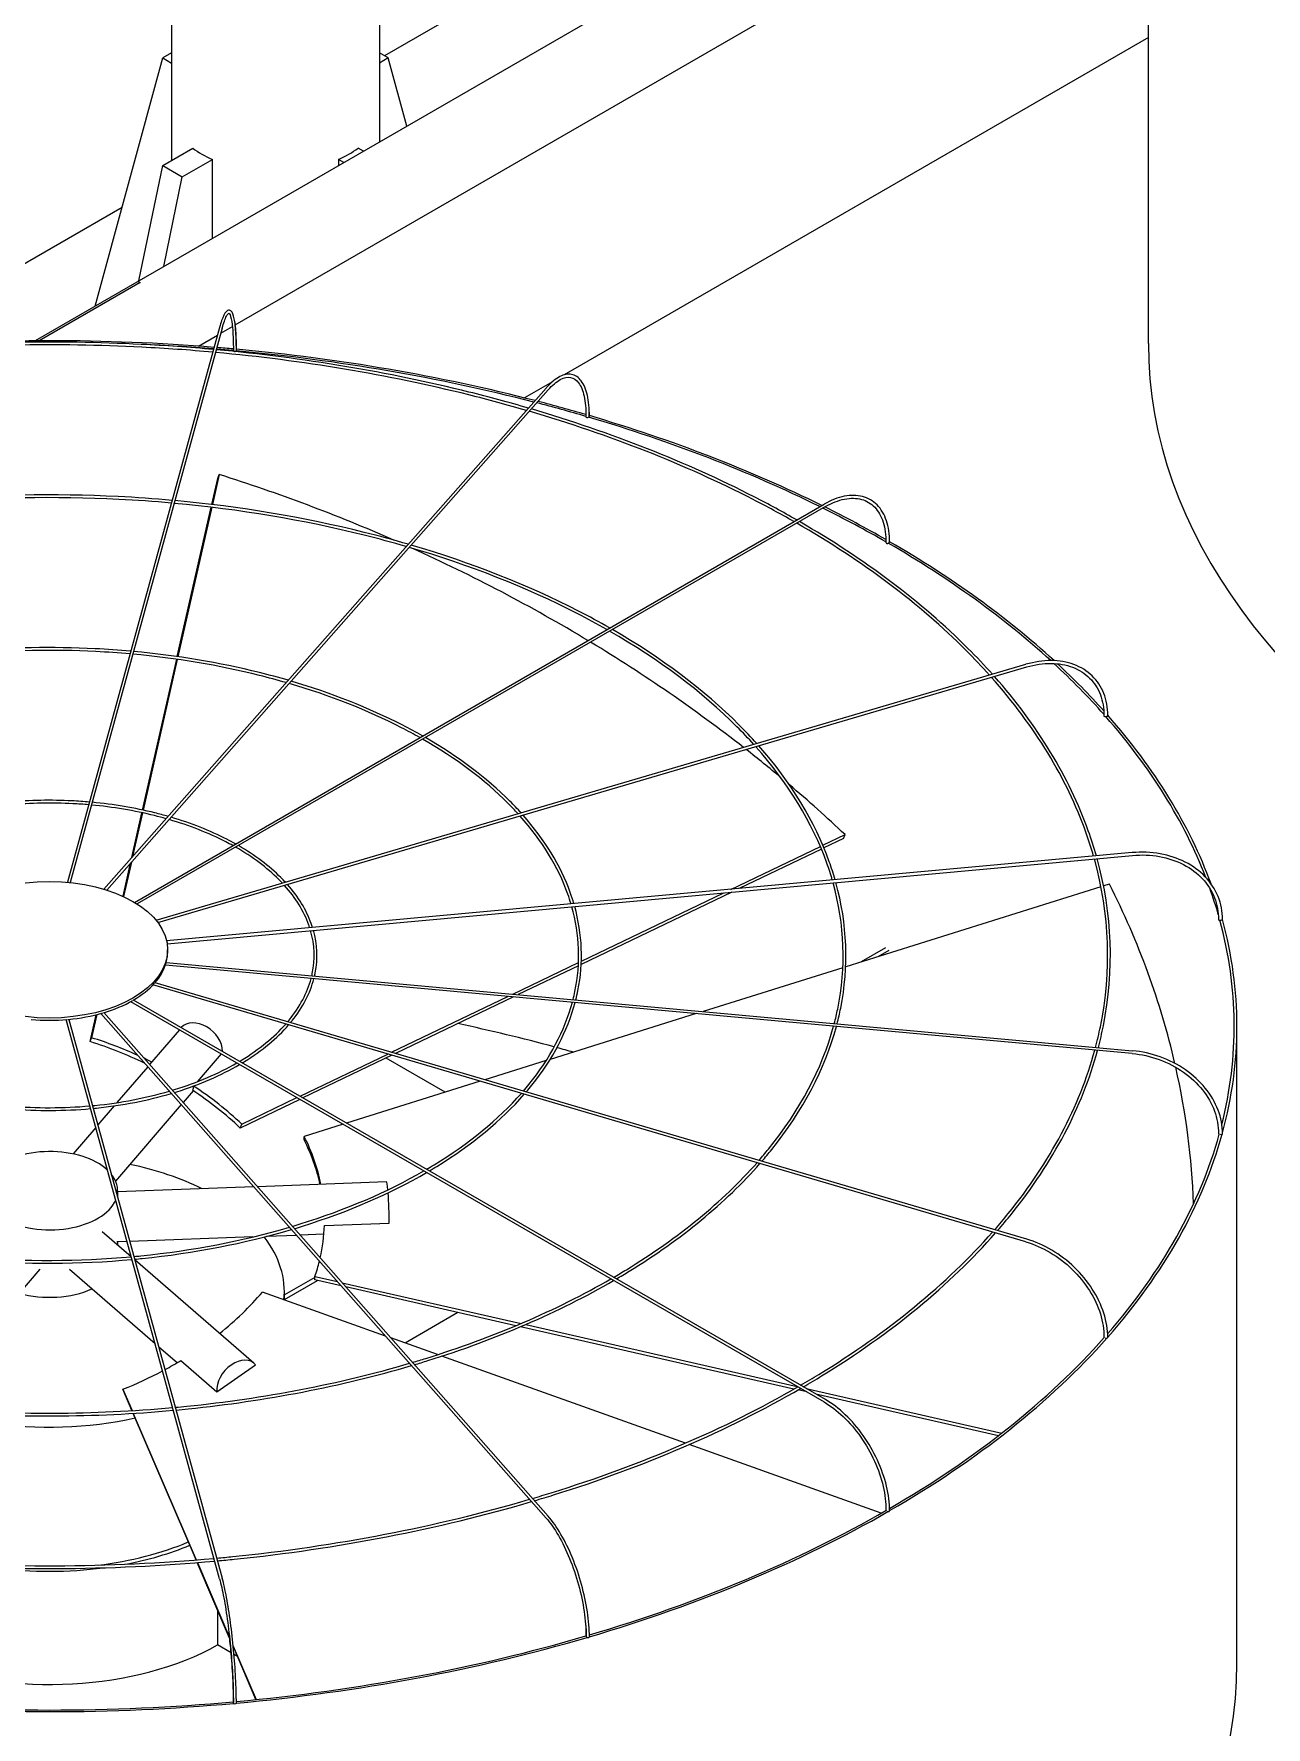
# Model space of a CAD drawing. Header units: millimetres. Extents: x -312439 to 477422, y -331570 to 212570.
# Drawn here: x 354665 to 355754, y 101242 to 102738 of the extents above; entities that cross this region are included whole.
import ezdxf

# ---------------------------------------------------------------- set-up
doc = ezdxf.new("R2010")
doc.units = ezdxf.units.MM

msp = doc.modelspace()

# ---------------------------------------------------------------- linework, layer by layer
at = {"color": 7, "linetype": 'Continuous', "lineweight": 0, "extrusion": (-1.11022e-16, 0.816497, 0.57735)}
for p, q in [((354786.541, 103657.725), (354786.541, 102626.388)), ((354970.253, 103552.168), (354970.253, 102642.606)), ((354786.541, 102721.388), (354778.804, 102716.921)), ((354977.99, 102716.921), (354970.253, 102721.388)), ((354719.166, 102497.641), (354778.804, 102716.921)), ((354778.804, 102716.921), (354786.541, 102712.454)), ((354977.99, 102716.921), (354970.253, 102712.454)), ((354994.409, 102656.553), (354977.99, 102716.921)), ((354778.804, 102621.921), (354805.365, 102637.255)), ((354956.207, 102634.497), (354951.429, 102637.255)), ((354757.684, 102519.88), (354778.804, 102621.921)), ((354778.804, 102621.921), (354796.125, 102611.921)), ((354796.125, 102611.921), (354822.685, 102627.255)), ((354822.685, 102557.408), (354822.685, 102627.255)), ((354938.887, 102624.497), (354934.109, 102627.255)), ((354934.109, 102627.255), (354934.109, 102621.738)), ((354779.706, 102532.594), (354796.125, 102611.921))]:
    msp.add_line(p, q, dxfattribs=at)
at = {"color": 3, "linetype": 'Continuous', "lineweight": 0, "extrusion": (-1.11022e-16, 0.816497, 0.57735)}
for p, q in [((355649.774, 103034.928), (354666.157, 102467.037)), ((355649.693, 102464.548), (355649.693, 103027.437)), ((354842.877, 102481.066), (355649.693, 102946.881)), ((355141.544, 102815.024), (354974.807, 102718.758)), ((355649.693, 102734.881), (355133.652, 102436.945)), ((354742.887, 102584.859), (354532.578, 102463.437)), ((354758.824, 102518.538), (354669.659, 102467.058)), ((354757.092, 102519.538), (354758.824, 102518.538)), ((354829.065, 102478.906), (354694.597, 101988.738)), ((354830.187, 102473.739), (354840.394, 102479.632)), ((354831.427, 102478.258), (354697.072, 101988.5)), ((354810.41, 102462.321), (354827.169, 102471.997)), ((355117.586, 102425.318), (354726.908, 101982.636)), ((354729.472, 101981.84), (355119.422, 102423.697)), ((355123.221, 102430.922), (355098.401, 102416.593)), ((354822.181, 102322.408), (354827.409, 102345.492)), ((354828.74, 102348.924), (354822.719, 102322.344)), ((354827.409, 102345.492), (354828.74, 102348.924)), ((354753.907, 101970.994), (355363.098, 102322.711)), ((355364.323, 102320.59), (354756.272, 101969.531)), ((354791.751, 102188.063), (354821.637, 102320.007)), ((354822.175, 102319.942), (354792.287, 102187.986)), ((354761.058, 102052.557), (354791.208, 102185.667)), ((354791.744, 102185.59), (354761.585, 102052.443)), ((354772.949, 101955.161), (355541.518, 102181.255)), ((354774.584, 101953.089), (355542.21, 102178.905)), ((354751.543, 102010.55), (354760.517, 102050.167)), ((354761.044, 102050.054), (354752.287, 102011.393)), ((355362.041, 102021.412), (355381.648, 102030.821)), ((355380.317, 102027.39), (355381.648, 102030.821)), ((355280.867, 101982.453), (355359.831, 102020.351)), ((355360.807, 102018.026), (355288.058, 101983.111)), ((355380.317, 102027.39), (355363.018, 102019.087)), ((354743.787, 101976.307), (354750.415, 102005.57)), ((354751.159, 102006.413), (354744.288, 101976.076)), ((355635.413, 102014.874), (354782.325, 101936.865)), ((354782.782, 101934.447), (355635.636, 102012.435)), ((355615.197, 101987.033), (355610.105, 101985.438)), ((355281.726, 101980.072), (355148.568, 101916.164)), ((355148.686, 101919.014), (355274.536, 101979.414)), ((355607.754, 101984.702), (355382.226, 101914.05)), ((354783.192, 101927.112), (354783.192, 101929.112)), ((355417.258, 101930.665), (355395.899, 101918.334)), ((355411.046, 101923.079), (355420.722, 101928.665)), ((355635.413, 101837.444), (354781.255, 101915.551)), ((354781.979, 101917.945), (355635.636, 101839.883)), ((355088.126, 101889.95), (355146.191, 101917.817)), ((355146.048, 101914.955), (355093.015, 101889.503)), ((355379.74, 101913.271), (355256.226, 101874.578)), ((355541.518, 101671.063), (354770.191, 101897.968)), ((355542.21, 101673.413), (354772.029, 101899.981)), ((354750.509, 101883.286), (355363.098, 101529.607)), ((355364.323, 101531.728), (354752.985, 101884.684)), ((354980.963, 101838.518), (355083.822, 101887.884)), ((355088.71, 101887.436), (354984.571, 101837.456)), ((354829.065, 101373.412), (354693.55, 101867.395)), ((354696.029, 101867.618), (354831.427, 101374.06)), ((354714.714, 101847.951), (354720.097, 101871.719)), ((354720.684, 101871.867), (354716.044, 101851.383)), ((354724.163, 101872.793), (355117.586, 101427)), ((355119.422, 101428.621), (354726.766, 101873.545)), ((355250.148, 101872.674), (355121.166, 101832.268)), ((354714.714, 101847.951), (354716.044, 101851.383)), ((354793.605, 101858.404), (354767.258, 101827.663)), ((355727.901, 101298.688), (355727.901, 101861.576)), ((354830.398, 101837.162), (354809.273, 101812.513)), ((354900.137, 101799.726), (354977.664, 101836.935)), ((354981.273, 101835.873), (354902.779, 101798.201)), ((354765.649, 101825.785), (354738.445, 101794.043)), ((355028.401, 101803.207), (354976.112, 101833.396)), ((355117.561, 101831.139), (355063.557, 101814.22)), ((355059.353, 101812.904), (354941.345, 101775.935)), ((354736.013, 101791.205), (354721.604, 101774.393)), ((354795.191, 101792.31), (354737.224, 101724.673)), ((354805.739, 101804.616), (354796.801, 101794.188)), ((354900.104, 101796.917), (354847.391, 101771.618)), ((354848.722, 101775.05), (354897.462, 101798.442)), ((354719.68, 101772.147), (354699.623, 101748.745)), ((354847.391, 101771.618), (354848.722, 101775.05)), ((354903.731, 101761.225), (354903.826, 101764.181)), ((354938.169, 101774.94), (354903.826, 101764.181)), ((354859.302, 101719.665), (354739.028, 101715.207)), ((354739.028, 101716.251), (354739.028, 101710.877)), ((354976.667, 101724.015), (354862.465, 101719.782)), ((354921.669, 101685.588), (354978.897, 101687.709)), ((354750.931, 101657.899), (354725.388, 101680.034)), ((354747.353, 101671.27), (354738.347, 101670.937)), ((354739.028, 101670.962), (354739.028, 101668.214)), ((354858.482, 101675.389), (354749.868, 101671.364)), ((354897.113, 101676.821), (354870.386, 101675.83)), ((354921.192, 101677.713), (354900.276, 101676.938)), ((354605.846, 101571.382), (354670.688, 101647.039)), ((354772.105, 101581.043), (354696.432, 101646.62)), ((354859.375, 101563.924), (354754.382, 101654.909)), ((354975.62, 101587.863), (354866.914, 101626.69)), ((354913.285, 101639.696), (354886.306, 101624.12)), ((354886.306, 101620.12), (354915.511, 101636.981)), ((354886.306, 101619.764), (354886.306, 101627.014)), ((354913.214, 101637.505), (354913.309, 101640.462)), ((354936.494, 101632.198), (354913.214, 101637.505)), ((354913.309, 101640.462), (354933.203, 101635.927)), ((354937.293, 101634.994), (355095.461, 101598.939)), ((355090.883, 101597.004), (354940.583, 101631.266)), ((355039.687, 101608.675), (354992.931, 101581.68)), ((355336.542, 101541.006), (355094.976, 101596.071)), ((355099.52, 101598.014), (355339.276, 101543.361)), ((355021.642, 101571.425), (354980.391, 101586.159)), ((354791.493, 101564.242), (354775.437, 101578.155)), ((354794.768, 101566.197), (354826.564, 101538.644)), ((355240.652, 101493.201), (355025.417, 101570.077)), ((354826.564, 101538.644), (354860.759, 101562.464)), ((354743.72, 101540.873), (354751.841, 101521.958)), ((354744.956, 101537.536), (354743.72, 101540.873)), ((354751.649, 101521.946), (354744.956, 101537.536)), ((355347.8, 101538.439), (355340.067, 101540.202)), ((355347.371, 101541.515), (355520.089, 101502.144)), ((355517.122, 101499.842), (355355.896, 101536.594)), ((354808.254, 101390.09), (354752.675, 101519.555)), ((354752.867, 101519.566), (354808.444, 101390.106)), ((355413.709, 101431.39), (355244.023, 101491.997)), ((354837.949, 101320.918), (354809.273, 101387.716)), ((354809.464, 101387.731), (354837.882, 101321.533)), ((354827.348, 101345.612), (354827.348, 101314.936)), ((354839.204, 101308.091), (354827.348, 101314.936)), ((354841.199, 101313.806), (354861.413, 101266.722)), ((354861.224, 101266.702), (354841.257, 101313.212)), ((354844.857, 101304.827), (354841.865, 101306.554))]:
    msp.add_line(p, q, dxfattribs=at)
at = {"color": 7, "linetype": 'Continuous', "lineweight": 0}
for major_axis, start_param, end_param in [((91.856, 0), 3.79325923, 4.06072241), ((-91.856, 0), 2.2224629, 2.48992608)]:
    msp.add_ellipse((354878.397, 102669.421), major_axis=major_axis, ratio=0.57735027, start_param=start_param, end_param=end_param, dxfattribs=at)
at = {"color": 3, "linetype": 'Continuous', "lineweight": 0}
for centre, major_axis, ratio, start_param, end_param in [((354679.133, 101861.576), (-1048.768, 0), 0.57735027, 4.57359934, 4.85199434), ((354679.133, 101861.576), (-1046.319, 0), 0.57735027, 4.57364216, 4.63432464), ((356698.462, 102464.548), (-1048.768, 0), 0.57735027, 0, 3.14159265), ((354679.133, 101861.576), (-1046.319, 0), 0.57735027, 4.55682048, 4.57124415), ((354679.133, 101861.576), (-1048.768, 0), 0.57735027, 4.55718579, 4.57120693), ((354842.476, 102458.331), (1.225, -0.004), 0.56474576, 3.14159265, 4.55699194), ((354842.476, 102458.331), (1.225, -0.004), 0.56474576, 4.55699194, 6.12778827), ((354679.133, 101861.576), (-1046.319, 0), 0.57735027, 4.2914666, 4.55448885), ((354842.667, 102459.029), (1.225, 0), 0.57735027, 5.71748689, 6.28318531), ((354679.133, 101861.576), (-1048.768, 0), 0.57735027, 4.29134899, 4.55463788), ((354679.133, 101861.576), (-1046.319, 0), 0.57735027, 4.24262693, 4.28868124), ((354679.133, 101861.576), (-1048.768, 0), 0.57735027, 4.24381435, 4.28857014), ((355153.996, 102399.892), (1.225, -0.01), 0.56597275, 3.14159265, 4.24604342), ((355153.996, 102399.892), (1.225, -0.01), 0.56597275, 4.24604342, 5.81683974), ((354679.133, 101861.576), (-1046.319, 0), 0.57735027, 4.00461262, 4.24016109), ((355154.552, 102400.522), (1.225, 0), 0.57735027, 5.29033196, 6.28318531), ((354679.133, 101861.576), (-1048.768, 0), 0.57735027, 4.00443097, 4.24060103), ((354680.463, 101694.297), (-942.562, 365.4), 0.65992862, 4.64663537, 4.80984928), ((354679.133, 101861.576), (-1046.319, 0), 0.57735027, 3.92863661, 4.00129229), ((354679.133, 101861.576), (-1048.768, 0), 0.57735027, 3.93098858, 4.00111844), ((355418.992, 102288.734), (1.225, -0.016), 0.56830663, 3.14159265, 3.93464288), ((355418.992, 102288.734), (1.225, -0.016), 0.56830663, 3.93464288, 5.50543921), ((354679.133, 101861.576), (-1046.319, 0), 0.57735027, 3.70570419, 3.9258203), ((355419.858, 102289.234), (-1.225, 0), 0.57735027, 1.83263032, 3.14159265), ((354679.133, 101861.576), (-1048.768, 0), 0.57735027, 3.70411228, 3.92650775), ((354680.463, 101694.297), (-942.562, 365.4), 0.65992862, 4.45394149, 4.62923067), ((354680.463, 101694.297), (-942.562, 365.4), 0.65992862, 4.28319099, 4.45112181), ((354679.133, 101861.576), (-1046.319, 0), 0.57735027, 3.61515195, 3.70067928), ((354679.133, 101861.576), (-1048.768, 0), 0.57735027, 3.61992048, 3.69877001), ((355611.522, 102135.739), (-1.225, 0.021), 0.57151893, 0, 0.48093441), ((355611.522, 102135.739), (-1.225, 0.021), 0.57151893, 0.48093441, 2.05173073), ((354679.133, 101861.576), (-1046.319, 0), 0.57735027, 3.3609423, 3.61148113), ((355612.613, 102136.06), (-1.225, 0), 0.57735027, 1.51847105, 3.14159265), ((354679.133, 101861.576), (-1048.768, 0), 0.57735027, 3.35086888, 3.61231471), ((354680.463, 101694.297), (-942.562, 365.4), 0.65992862, 4.23904287, 4.2800546), ((354680.463, 101694.297), (-942.562, 365.4), 0.65992862, 4.15803474, 4.22871948), ((354679.228, 101693.821), (1010.388, -32.497), 0.79709982, 0.20844184, 0.41264052), ((354679.133, 101861.576), (-1046.319, 0), 0.57735027, 3.30554955, 3.34466555), ((355712.741, 101955.883), (-1.225, 0.023), 0.57529521, 0, 0.1678974), ((355712.741, 101955.883), (-1.225, 0.023), 0.57529521, 0.1678974, 1.73869372), ((354679.133, 101861.576), (-1046.319, 0), 0.57735027, 2.9973499, 3.29716571), ((355713.951, 101955.993), (-1.225, 0), 0.57735027, 1.20431179, 3.14159265), ((354679.133, 101861.576), (-1048.768, 0), 0.57735027, 2.98561554, 3.29783032), ((354678.7, 101927.112), (-104.492, 0), 0.57735027, 2.98808135, 3.14159265), ((354678.7, 101927.112), (-104.492, 0), 0.57735027, 2.67392209, 2.98094469), ((354678.7, 101927.112), (-104.492, 0), 0.57735027, 2.35976282, 2.66678542), ((354678.7, 101927.112), (-104.492, 0), 0.57735027, 2.04560356, 2.35262616), ((354678.7, 101927.112), (-104.492, 0), 0.57735027, 1.41728503, 1.72430763), ((354678.7, 101927.112), (-104.492, 0), 0.57735027, 1.73144429, 2.03846689), ((354811.722, 101845.571), (-16.786, 14.386), 0.73180825, 3.6699438, 6.25547108), ((354680.463, 101694.297), (226.18, -87.683), 0.65992862, 1.48816133, 1.66825663), ((354679.133, 101296.688), (1046.319, 0), 0.57735027, 1.13086203, 1.21917829), ((354679.133, 101690.865), (-226.18, 87.683), 0.65992862, 4.59602029, 4.80984928), ((354679.133, 101296.688), (1046.319, 0), 0.57735027, 1.11315293, 1.12829513), ((354680.463, 101694.297), (226.18, -87.683), 0.65992862, 1.43137513, 1.46305029), ((354679.228, 101693.821), (1010.388, -32.497), 0.79709982, 0.05380476, 0.20420122), ((354680.463, 101694.297), (226.18, -87.683), 0.65992862, 1.01644208, 1.25303729), ((354679.133, 101690.865), (-226.18, 87.683), 0.65992862, 4.15803474, 4.39268064), ((354679.133, 101690.865), (242.456, -7.798), 0.79709982, 0.20115917, 0.41264052), ((354679.228, 101693.821), (242.456, -7.798), 0.79709982, 0.18583027, 0.41264052), ((354679.133, 101861.576), (-1046.319, 0), 0.57735027, 2.6752935, 2.98289949), ((354679.133, 101861.576), (-1048.768, 0), 0.57735027, 2.67086857, 2.98332964), ((355712.741, 101766.77), (-1.225, 0.023), 0.57926583, 0, 1.42460911), ((355713.951, 101766.66), (-1.225, 0), 0.57735027, 0.89015252, 3.14159265), ((354679.133, 101716.251), (-59.895, 0), 0.57735027, 3.69756416, 5.76575409), ((354679.133, 101627.014), (-207.174, 0), 0.57735027, 4.00561733, 4.36390833), ((354679.133, 101716.251), (-59.895, 0), 0.57735027, 3.02719924, 3.57014533), ((354977.486, 101701.923), (-0.819, 22.092), 0.05230802, 5.46284956, 6.28318531), ((354679.133, 101716.251), (-59.895, 0), 0.57735027, 0.78539816, 2.89978042), ((354977.486, 101701.923), (-0.819, 22.092), 0.05230802, 4.01155215, 5.31083021), ((354679.133, 101627.014), (-207.174, 0), 0.57735027, 3.08204121, 3.55783774), ((354679.228, 101693.821), (242.456, -7.798), 0.79709982, 6.13145768, 6.28093219), ((354679.228, 101693.821), (242.456, -7.798), 0.79709982, 6.04401129, 6.11604234), ((354679.133, 101656.629), (-59.895, 0), 0.57735027, 1.1079301, 2.23846982), ((354677.897, 101694.201), (-227.492, -84.221), 0.6873805, 2.02158825, 2.2576377), ((354679.133, 101861.576), (-1046.319, 0), 0.57735027, 2.35898226, 2.6687056), ((354679.133, 101861.576), (-1048.768, 0), 0.57735027, 2.35667794, 2.66891462), ((355611.522, 101586.914), (-1.225, 0.021), 0.58304212, 0, 1.10944839), ((355612.613, 101586.593), (-1.225, 0), 0.57735027, 0.57599326, 3.14159265), ((354677.897, 101694.201), (-227.492, -84.221), 0.6873805, 1.7758456, 1.84274406), ((354844.896, 101547.217), (14.478, 16.707), 0.67950023, 6.14949631, 8.84418497), ((354677.897, 101694.201), (-227.492, -84.221), 0.6873805, 1.60582316, 1.76537716), ((354679.133, 101627.014), (-207.174, 0), 0.57735027, 1.30817895, 1.9425337), ((354679.133, 101861.576), (-1046.319, 0), 0.57735027, 2.04376734, 2.35460013), ((354679.133, 101861.576), (-1048.768, 0), 0.57735027, 2.04258502, 2.35459852), ((355418.992, 101433.919), (-1.225, 0.017), 0.58625442, 0, 0.79329185), ((355419.858, 101433.419), (-1.225, 0), 0.57735027, 0.26183399, 3.14159265), ((354679.133, 101502.508), (-207.174, 0), 0.57735027, 1.77816663, 2.202298), ((354679.133, 101502.508), (-212.072, 0), 0.57735027, 1.89063678, 2.19285982), ((354679.133, 101502.508), (-212.072, 0), 0.57735027, 1.3476903, 1.79509044), ((354679.133, 101402.508), (-212.072, 0), 0.57735027, 0.98594125, 2.34464399), ((354679.133, 101861.576), (-1046.319, 0), 0.57735027, 1.72891751, 2.04055715), ((354679.133, 101861.576), (-1048.768, 0), 0.57735027, 1.72854634, 2.04038352), ((355153.996, 101322.761), (-1.225, 0.011), 0.58858829, 0, 0.47632773), ((355154.552, 101322.131), (-1.225, 0), 0.57735027, 0, 3.14159265), ((354679.133, 101298.688), (-1048.768, 0), 0.57735027, 0, 3.14159265), ((354679.133, 101861.576), (-1048.768, 0), 0.57735027, 1.41453598, 1.72626058), ((354679.133, 101861.576), (-1046.319, 0), 0.57735027, 1.41438895, 1.72636573), ((354842.476, 101264.322), (-1.225, 0.004), 0.58981528, 0, 0.15883691), ((354842.667, 101263.624), (-1.225, 0), 0.57735027, 0, 3.14159265)]:
    msp.add_ellipse(centre, major_axis=major_axis, ratio=ratio, start_param=start_param, end_param=end_param, dxfattribs=at)
msp.add_ellipse((354678.7, 101929.112), major_axis=(-104.492, 0), ratio=0.57735027, dxfattribs=at)
for points, knots in [([(354843.892, 102459.029), (354843.892, 102465.843), (354843.686, 102471.909), (354842.874, 102481.982), (354842.277, 102485.979), (354840.67, 102491.666), (354839.768, 102493.727), (354836.628, 102494.188), (354835.634, 102493.598), (354833.43, 102491.256), (354832.2, 102488.638), (354830.282, 102483.113), (354829.673, 102481.122), (354829.065, 102478.906)], [4.71238898, 4.71238898, 4.71238898, 4.71238898, 5.02654825, 5.02654825, 5.34070751, 5.34070751, 5.65486678, 5.65486678, 5.82360284, 5.82360284, 6.1377621, 6.1377621, 6.28318531, 6.28318531, 6.28318531, 6.28318531]), ([(354831.427, 102478.258), (354832.7, 102482.899), (354833.977, 102486.464), (354836.201, 102490.787), (354837.198, 102491.386), (354837.304, 102491.386), (354838.123, 102490.791), (354839.532, 102486.133), (354840.11, 102482.734), (354840.952, 102473.76), (354841.2, 102468.041), (354841.252, 102460.489), (354841.254, 102459.421), (354841.251, 102458.334)], [6.28318531, 6.28318531, 6.28318531, 6.28318531, 6.59845219, 6.59845219, 6.89265788, 6.89265788, 7.20992592, 7.20992592, 7.50402257, 7.50402257, 7.81881569, 7.81881569, 7.86952551, 7.86952551, 7.86952551, 7.86952551]), ([(354842.365, 102483.57), (354842.401, 102483.327), (354842.437, 102483.08), (354843.044, 102478.733), (354843.422, 102473.52), (354843.674, 102464.571), (354843.71, 102461.53), (354843.7, 102458.329)], [1.101311746, 1.101311746, 1.101311746, 1.101311746, 1.120767624, 1.120767624, 1.438035664, 1.438035664, 1.586302602, 1.586302602, 1.586302602, 1.586302602]), ([(354823.71, 102459.388), (354802.465, 102461.31), (354781.106, 102462.809), (354684.405, 102467.653), (354608.339, 102466.14), (354533.689, 102459.388)], [3.771589677, 3.771589677, 3.771589677, 3.771589677, 3.840445898, 3.840445898, 4.082391957, 4.082391957, 4.082391957, 4.082391957]), ([(354823.052, 102456.988), (354802.26, 102458.863), (354781.358, 102460.332), (354685.107, 102465.204), (354609.018, 102463.721), (354534.347, 102456.988)], [3.7720633, 3.7720633, 3.7720633, 3.7720633, 3.839550132, 3.839550132, 4.081918334, 4.081918334, 4.081918334, 4.081918334]), ([(355100.134, 102405.543), (355083.406, 102410.417), (355066.424, 102415.001), (354977.749, 102437.085), (354902.41, 102449.708), (354825.53, 102456.762)], [3.459637643, 3.459637643, 3.459637643, 3.459637643, 3.519736913, 3.519736913, 3.769381517, 3.769381517, 3.769381517, 3.769381517]), ([(355101.925, 102407.573), (355084.663, 102412.618), (355067.13, 102417.356), (354978.033, 102439.514), (354902.875, 102452.104), (354826.188, 102459.162)], [3.458315721, 3.458315721, 3.458315721, 3.458315721, 3.520259366, 3.520259366, 3.768912043, 3.768912043, 3.768912043, 3.768912043]), ([(355155.777, 102400.522), (355155.777, 102407.382), (355155.175, 102413.577), (355152.789, 102424.079), (355151.011, 102428.391), (355146.289, 102434.729), (355143.293, 102436.753), (355136.733, 102437.891), (355133.295, 102437.198), (355126.043, 102433.517), (355122.186, 102430.374), (355118.089, 102425.883), (355117.837, 102425.603), (355117.586, 102425.318)], [4.71238898, 4.71238898, 4.71238898, 4.71238898, 5.02654825, 5.02654825, 5.34070751, 5.34070751, 5.65486678, 5.65486678, 5.94845155, 5.94845155, 6.26261081, 6.26261081, 6.28318531, 6.28318531, 6.28318531, 6.28318531]), ([(355119.422, 102423.697), (355123.078, 102427.84), (355126.71, 102430.902), (355133.441, 102434.59), (355136.504, 102435.215), (355141.869, 102434.275), (355144.257, 102432.699), (355148.365, 102427.106), (355150.031, 102423.087), (355152.239, 102413.075), (355152.799, 102407.113), (355152.774, 102400.287), (355152.773, 102400.095), (355152.772, 102399.902)], [6.28318531, 6.28318531, 6.28318531, 6.28318531, 6.59783007, 6.59783007, 6.91209691, 6.91209691, 7.22936495, 7.22936495, 7.54663299, 7.54663299, 7.86046851, 7.86046851, 7.86952551, 7.86952551, 7.86952551, 7.86952551]), ([(355336.506, 102307.358), (355324.768, 102314.062), (355312.722, 102320.588), (355240.64, 102357.609), (355174.03, 102383.85), (355102.731, 102404.784)], [3.146975566, 3.146975566, 3.146975566, 3.146975566, 3.199958928, 3.199958928, 3.456525414, 3.456525414, 3.456525414, 3.456525414]), ([(355338.961, 102308.775), (355326.782, 102315.758), (355314.271, 102322.547), (355241.872, 102359.725), (355175.518, 102385.897), (355104.52, 102406.811)], [3.145113132, 3.145113132, 3.145113132, 3.145113132, 3.200037836, 3.200037836, 3.455209352, 3.455209352, 3.455209352, 3.455209352]), ([(355155.184, 102403.939), (355155.206, 102403.123), (355155.22, 102402.295), (355155.226, 102400.938), (355155.226, 102400.415), (355155.221, 102399.888)], [7.8059806913, 7.8059806913, 7.8059806913, 7.8059806913, 7.8451401512, 7.8451401512, 7.8694167814, 7.8694167814, 7.8694167814, 7.8694167814]), ([(354787.143, 102326.093), (354771.295, 102327.521), (354755.361, 102328.636), (354683.047, 102332.252), (354626.125, 102331.127), (354570.256, 102326.093)], [3.772165081, 3.772165081, 3.772165081, 3.772165081, 3.840593344, 3.840593344, 4.081816553, 4.081816553, 4.081816553, 4.081816553]), ([(354786.485, 102323.692), (354771.089, 102325.074), (354755.614, 102326.159), (354683.748, 102329.803), (354626.804, 102328.708), (354570.914, 102323.692)], [3.772797592, 3.772797592, 3.772797592, 3.772797592, 3.839399606, 3.839399606, 4.081184042, 4.081184042, 4.081184042, 4.081184042]), ([(355421.082, 102289.234), (355421.082, 102296.135), (355420.138, 102302.515), (355416.404, 102313.629), (355413.611, 102318.364), (355406.417, 102325.644), (355402.023, 102328.187), (355392.153, 102330.793), (355386.687, 102330.861), (355375.229, 102328.585), (355369.233, 102326.234), (355363.204, 102322.772), (355363.151, 102322.742), (355363.098, 102322.711)], [3.14159265, 3.14159265, 3.14159265, 3.14159265, 3.45575192, 3.45575192, 3.76991118, 3.76991118, 4.08269654, 4.08269654, 4.39544819, 4.39544819, 4.70960746, 4.70960746, 4.71238898, 4.71238898, 4.71238898, 4.71238898]), ([(354994.016, 102285.299), (354981.758, 102288.858), (354969.319, 102292.21), (354903.123, 102308.701), (354846.621, 102318.172), (354788.963, 102323.467)], [3.460983159, 3.460983159, 3.460983159, 3.460983159, 3.519648571, 3.519648571, 3.769222865, 3.769222865, 3.769222865, 3.769222865]), ([(354995.807, 102287.329), (354983.015, 102291.06), (354970.025, 102294.565), (354903.406, 102311.129), (354847.087, 102320.567), (354789.621, 102325.867)], [3.459218713, 3.459218713, 3.459218713, 3.459218713, 3.520344822, 3.520344822, 3.768597722, 3.768597722, 3.768597722, 3.768597722]), ([(355364.323, 102320.59), (355370.073, 102323.91), (355375.798, 102326.151), (355386.596, 102328.291), (355391.662, 102328.192), (355400.665, 102325.737), (355404.611, 102323.388), (355411.102, 102316.615), (355413.644, 102312.181), (355417.024, 102301.593), (355417.856, 102295.443), (355417.767, 102288.751)], [1.57079633, 1.57079633, 1.57079633, 1.57079633, 1.88806437, 1.88806437, 2.20533241, 2.20533241, 2.52260045, 2.52260045, 2.83986849, 2.83986849, 3.15713653, 3.15713653, 3.15713653, 3.15713653]), ([(355509.251, 102171.763), (355502.619, 102179.163), (355495.688, 102186.475), (355447.468, 102234.664), (355397.059, 102272.52), (355338.964, 102305.949)], [2.833719703, 2.833719703, 2.833719703, 2.833719703, 2.880073873, 2.880073873, 3.143270218, 3.143270218, 3.143270218, 3.143270218]), ([(355511.853, 102172.528), (355504.976, 102180.236), (355497.778, 102187.847), (355449.371, 102236.239), (355399.186, 102273.997), (355341.415, 102307.364)], [2.831913395, 2.831913395, 2.831913395, 2.831913395, 2.879924499, 2.879924499, 3.141418031, 3.141418031, 3.141418031, 3.141418031]), ([(355171.231, 102211.937), (355162.725, 102216.777), (355154.004, 102221.492), (355100.21, 102249.121), (355050.176, 102268.826), (354996.613, 102284.541)], [3.148849473, 3.148849473, 3.148849473, 3.148849473, 3.199944541, 3.199944541, 3.456834427, 3.456834427, 3.456834427, 3.456834427]), ([(355173.688, 102213.355), (355164.739, 102218.472), (355155.553, 102223.451), (355101.443, 102251.237), (355051.663, 102270.874), (354998.402, 102286.568)], [3.146361804, 3.146361804, 3.146361804, 3.146361804, 3.200049713, 3.200049713, 3.455080387, 3.455080387, 3.455080387, 3.455080387]), ([(355301.009, 102110.503), (355296.249, 102115.786), (355291.286, 102121.008), (355255.308, 102156.961), (355217.396, 102185.413), (355173.692, 102210.529)], [2.83591825, 2.83591825, 2.83591825, 2.83591825, 2.880098074, 2.880098074, 3.143909361, 3.143909361, 3.143909361, 3.143909361]), ([(355303.614, 102111.27), (355298.607, 102116.859), (355293.376, 102122.38), (355257.211, 102158.536), (355219.524, 102186.891), (355176.143, 102211.944)], [2.833499431, 2.833499431, 2.833499431, 2.833499431, 2.879899034, 2.879899034, 3.141439875, 3.141439875, 3.141439875, 3.141439875]), ([(354750.589, 102192.842), (354740.132, 102193.777), (354729.622, 102194.508), (354681.685, 102196.897), (354643.903, 102196.16), (354606.81, 102192.842)], [3.773286698, 3.773286698, 3.773286698, 3.773286698, 3.840886477, 3.840886477, 4.080694936, 4.080694936, 4.080694936, 4.080694936]), ([(354749.93, 102190.441), (354739.927, 102191.33), (354729.874, 102192.032), (354682.386, 102194.448), (354644.582, 102193.74), (354607.469, 102190.441)], [3.774238416, 3.774238416, 3.774238416, 3.774238416, 3.839097695, 3.839097695, 4.079743218, 4.079743218, 4.079743218, 4.079743218]), ([(354887.928, 102165.09), (354880.131, 102167.339), (354872.225, 102169.463), (354828.5, 102180.36), (354790.841, 102186.679), (354752.409, 102190.217)], [3.463595352, 3.463595352, 3.463595352, 3.463595352, 3.51947091, 3.51947091, 3.768879274, 3.768879274, 3.768879274, 3.768879274]), ([(354889.721, 102167.121), (354881.388, 102169.541), (354872.931, 102171.817), (354828.783, 102182.789), (354791.306, 102189.075), (354753.067, 102192.616)], [3.46094335, 3.46094335, 3.46094335, 3.46094335, 3.520514255, 3.520514255, 3.7679441, 3.7679441, 3.7679441, 3.7679441]), ([(355613.838, 102136.06), (355613.838, 102142.989), (355612.64, 102149.588), (355607.938, 102161.465), (355604.434, 102166.74), (355595.472, 102175.407), (355590.018, 102178.797), (355577.734, 102183.362), (355570.907, 102184.538), (355556.555, 102184.589), (355549.031, 102183.465), (355541.518, 102181.255)], [4.71238898, 4.71238898, 4.71238898, 4.71238898, 5.02654825, 5.02654825, 5.34070751, 5.34070751, 5.65486678, 5.65486678, 5.96902604, 5.96902604, 6.28318531, 6.28318531, 6.28318531, 6.28318531]), ([(355542.21, 102178.905), (355549.473, 102181.042), (355556.721, 102182.109), (355570.458, 102182.017), (355576.943, 102180.858), (355588.511, 102176.458), (355593.593, 102173.219), (355601.891, 102164.987), (355605.107, 102159.993), (355609.368, 102148.701), (355610.41, 102142.404), (355610.297, 102135.76)], [6.28318531, 6.28318531, 6.28318531, 6.28318531, 6.60045335, 6.60045335, 6.91772139, 6.91772139, 7.23498943, 7.23498943, 7.55225747, 7.55225747, 7.86952551, 7.86952551, 7.86952551, 7.86952551]), ([(355008.453, 102117.957), (355002.724, 102121.218), (354996.85, 102124.394), (354961.023, 102142.79), (354927.828, 102155.889), (354892.317, 102166.361)], [3.148732281, 3.148732281, 3.148732281, 3.148732281, 3.200072384, 3.200072384, 3.454746323, 3.454746323, 3.454746323, 3.454746323]), ([(355601.246, 102011.75), (355599.224, 102018.831), (355596.957, 102025.889), (355577.492, 102080.388), (355549.366, 102126.551), (355511.055, 102169.74)], [2.519571261, 2.519571261, 2.519571261, 2.519571261, 2.559550642, 2.559550642, 2.829500903, 2.829500903, 2.829500903, 2.829500903]), ([(355603.728, 102011.977), (355601.615, 102019.418), (355599.232, 102026.834), (355579.607, 102081.535), (355551.625, 102127.504), (355513.65, 102170.504)], [2.518738954, 2.518738954, 2.518738954, 2.518738954, 2.560443172, 2.560443172, 2.827714195, 2.827714195, 2.827714195, 2.827714195]), ([(355005.993, 102116.536), (355000.708, 102119.521), (354995.3, 102122.435), (354959.791, 102140.674), (354926.341, 102153.841), (354890.528, 102164.334)], [3.152476318, 3.152476318, 3.152476318, 3.152476318, 3.199914714, 3.199914714, 3.457374967, 3.457374967, 3.457374967, 3.457374967]), ([(355092.794, 102049.252), (355089.9, 102052.43), (355086.895, 102055.576), (355063.157, 102079.294), (355037.756, 102098.335), (355008.46, 102115.132)], [2.840166791, 2.840166791, 2.840166791, 2.840166791, 2.880145835, 2.880145835, 3.145067211, 3.145067211, 3.145067211, 3.145067211]), ([(355095.404, 102050.019), (355092.26, 102053.503), (355088.985, 102056.947), (355065.06, 102080.87), (355039.884, 102099.812), (355010.911, 102116.547)], [2.836508955, 2.836508955, 2.836508955, 2.836508955, 2.879847671, 2.879847671, 3.141363941, 3.141363941, 3.141363941, 3.141363941]), ([(355370.431, 101990.643), (355368.986, 101995.634), (355367.379, 102000.61), (355352.867, 102041.272), (355331.689, 102075.998), (355302.818, 102108.482)], [2.521788299, 2.521788299, 2.521788299, 2.521788299, 2.55939978, 2.55939978, 2.830291828, 2.830291828, 2.830291828, 2.830291828]), ([(355372.915, 101990.87), (355371.376, 101996.222), (355369.653, 102001.555), (355354.982, 102042.419), (355333.948, 102076.951), (355305.414, 102109.246)], [2.520659116, 2.520659116, 2.520659116, 2.520659116, 2.560589234, 2.560589234, 2.827907762, 2.827907762, 2.827907762, 2.827907762]), ([(354714.034, 102059.59), (354708.971, 102060.033), (354703.883, 102060.381), (354680.324, 102061.543), (354661.682, 102061.192), (354643.365, 102059.59)], [3.776630452, 3.776630452, 3.776630452, 3.776630452, 3.841752063, 3.841752063, 4.077351182, 4.077351182, 4.077351182, 4.077351182]), ([(354713.375, 102057.189), (354708.766, 102057.587), (354704.136, 102057.905), (354681.025, 102059.093), (354662.361, 102058.772), (354644.024, 102057.189)], [3.778551419, 3.778551419, 3.778551419, 3.778551419, 3.838185012, 3.838185012, 4.075430215, 4.075430215, 4.075430215, 4.075430215]), ([(354781.836, 102044.876), (354778.504, 102045.818), (354775.133, 102046.715), (354753.879, 102052.02), (354735.061, 102055.187), (354715.854, 102056.967)], [3.471418325, 3.471418325, 3.471418325, 3.471418325, 3.518930063, 3.518930063, 3.767850767, 3.767850767, 3.767850767, 3.767850767]), ([(354783.632, 102046.911), (354779.762, 102048.021), (354775.838, 102049.069), (354754.162, 102054.448), (354735.527, 102057.583), (354716.512, 102059.366)], [3.466082688, 3.466082688, 3.466082688, 3.466082688, 3.521010964, 3.521010964, 3.765995554, 3.765995554, 3.765995554, 3.765995554]), ([(354843.213, 102022.555), (354840.707, 102023.962), (354838.147, 102025.336), (354820.605, 102034.343), (354803.994, 102040.903), (354786.232, 102046.154)], [3.15578841, 3.15578841, 3.15578841, 3.15578841, 3.200131949, 3.200131949, 3.453750875, 3.453750875, 3.453750875, 3.453750875]), ([(355139.622, 101969.537), (355138.756, 101972.454), (355137.806, 101975.362), (355128.247, 102002.188), (355114.028, 102025.465), (355094.612, 102047.233)], [2.526062853, 2.526062853, 2.526062853, 2.526062853, 2.559096419, 2.559096419, 2.831723129, 2.831723129, 2.831723129, 2.831723129]), ([(355142.109, 101969.765), (355141.146, 101973.041), (355140.079, 101976.307), (355130.361, 102003.335), (355116.287, 102026.418), (355097.21, 102047.998)], [2.5243135, 2.5243135, 2.5243135, 2.5243135, 2.560878912, 2.560878912, 2.828143092, 2.828143092, 2.828143092, 2.828143092]), ([(354840.741, 102021.128), (354838.687, 102022.263), (354836.598, 102023.377), (354819.372, 102032.227), (354802.507, 102038.855), (354784.442, 102044.127)], [3.163350536, 3.163350536, 3.163350536, 3.163350536, 3.199816759, 3.199816759, 3.458993739, 3.458993739, 3.458993739, 3.458993739]), ([(354884.555, 101987.993), (354883.543, 101989.072), (354882.505, 101990.142), (354871.007, 102001.627), (354858.116, 102011.256), (354843.226, 102019.734)], [2.852936139, 2.852936139, 2.852936139, 2.852936139, 2.880283876, 2.880283876, 3.148538696, 3.148538696, 3.148538696, 3.148538696]), ([(354887.182, 101988.766), (354885.909, 101990.146), (354884.596, 101991.514), (354872.91, 102003.203), (354860.245, 102012.734), (354845.679, 102021.151)], [2.84544614, 2.84544614, 2.84544614, 2.84544614, 2.879690294, 2.879690294, 3.141137935, 3.141137935, 3.141137935, 3.141137935]), ([(355715.176, 101955.993), (355715.176, 101962.938), (355713.844, 101969.767), (355708.649, 101982.51), (355704.787, 101988.42), (355694.93, 101998.735), (355688.937, 102003.138), (355675.419, 102010.021), (355667.896, 102012.5), (355652.051, 102015.307), (355643.731, 102015.635), (355635.413, 102014.874)], [4.71238898, 4.71238898, 4.71238898, 4.71238898, 5.02654825, 5.02654825, 5.34070751, 5.34070751, 5.65486678, 5.65486678, 5.96902604, 5.96902604, 6.28318531, 6.28318531, 6.28318531, 6.28318531]), ([(355602.973, 101842.87), (355604.579, 101848.941), (355606.005, 101855.027), (355617.306, 101910.365), (355615.508, 101960.389), (355601.921, 102009.352)], [2.204619764, 2.204619764, 2.204619764, 2.204619764, 2.238829514, 2.238829514, 2.515060108, 2.515060108, 2.515060108, 2.515060108]), ([(355605.446, 101842.644), (355607.131, 101849.044), (355608.617, 101855.461), (355619.723, 101910.956), (355617.864, 101960.81), (355604.4, 102009.578)], [2.205366155, 2.205366155, 2.205366155, 2.205366155, 2.241163262, 2.241163262, 2.514260549, 2.514260549, 2.514260549, 2.514260549]), ([(355635.636, 102012.435), (355643.698, 102013.172), (355651.754, 102012.842), (355667.046, 102010.089), (355674.28, 102007.667), (355687.204, 102000.985), (355692.891, 101996.727), (355702.165, 101986.813), (355705.752, 101981.159), (355710.49, 101969.008), (355711.641, 101962.512), (355711.517, 101955.906)], [0, 0, 0, 0, 0.31726804, 0.31726804, 0.63453608, 0.63453608, 0.95180412, 0.95180412, 1.26907216, 1.26907216, 1.5863402, 1.5863402, 1.5863402, 1.5863402]), ([(354908.788, 101948.429), (354908.518, 101949.272), (354908.234, 101950.114), (354903.628, 101963.102), (354896.367, 101974.931), (354886.404, 101985.984)], [2.538956365, 2.538956365, 2.538956365, 2.538956365, 2.558172992, 2.558172992, 2.836025224, 2.836025224, 2.836025224, 2.836025224]), ([(354911.285, 101948.657), (354910.909, 101949.859), (354910.505, 101951.057), (354905.741, 101964.251), (354898.626, 101975.885), (354889.005, 101986.749)], [2.535128932, 2.535128932, 2.535128932, 2.535128932, 2.561728893, 2.561728893, 2.828841782, 2.828841782, 2.828841782, 2.828841782]), ([(355372.183, 101863.974), (355373.29, 101868.214), (355374.28, 101872.463), (355382.744, 101913.768), (355381.381, 101951.407), (355371.112, 101988.246)], [2.206572109, 2.206572109, 2.206572109, 2.206572109, 2.238438586, 2.238438586, 2.515769314, 2.515769314, 2.515769314, 2.515769314]), ([(355374.656, 101863.748), (355375.841, 101868.317), (355376.891, 101872.898), (355385.161, 101914.359), (355383.737, 101951.828), (355373.591, 101988.472)], [2.20754654, 2.20754654, 2.20754654, 2.20754654, 2.241548585, 2.241548585, 2.514698228, 2.514698228, 2.514698228, 2.514698228]), ([(355141.378, 101885.08), (355141.994, 101887.503), (355142.553, 101889.93), (355148.179, 101917.203), (355147.255, 101942.44), (355140.315, 101967.141)], [2.210316481, 2.210316481, 2.210316481, 2.210316481, 2.237655596, 2.237655596, 2.51702204, 2.51702204, 2.51702204, 2.51702204]), ([(355143.847, 101884.854), (355144.541, 101887.606), (355145.161, 101890.365), (355150.595, 101917.794), (355149.61, 101942.862), (355142.795, 101967.368)], [2.211718384, 2.211718384, 2.211718384, 2.211718384, 2.242315601, 2.242315601, 2.515402874, 2.515402874, 2.515402874, 2.515402874]), ([(354910.552, 101906.188), (354910.694, 101906.792), (354910.829, 101907.397), (354913.615, 101920.638), (354913.13, 101933.473), (354909.515, 101946.036)], [2.221614787, 2.221614787, 2.221614787, 2.221614787, 2.235297735, 2.235297735, 2.520800805, 2.520800805, 2.520800805, 2.520800805]), ([(354913.015, 101905.962), (354913.23, 101906.897), (354913.428, 101907.833), (354916.029, 101921.229), (354915.483, 101933.895), (354911.998, 101946.263)], [2.224061215, 2.224061215, 2.224061215, 2.224061215, 2.244587809, 2.244587809, 2.517487833, 2.517487833, 2.517487833, 2.517487833]), ([(354889.226, 101865.504), (354889.636, 101865.989), (354890.04, 101866.476), (354899.981, 101878.641), (354906.564, 101891.084), (354909.95, 101903.783)], [1.903307061, 1.903307061, 1.903307061, 1.903307061, 1.915350543, 1.915350543, 2.203452943, 2.203452943, 2.203452943, 2.203452943]), ([(354891.789, 101864.75), (354892.288, 101865.353), (354892.781, 101865.959), (354902.598, 101878.266), (354909.079, 101890.761), (354912.424, 101903.557)], [1.909987851, 1.909987851, 1.909987851, 1.909987851, 1.924618049, 1.924618049, 2.206425781, 2.206425781, 2.206425781, 2.206425781]), ([(355097.448, 101804.25), (355099.082, 101806.144), (355100.676, 101808.048), (355120.958, 101833.017), (355133.958, 101857.58), (355140.747, 101882.678)], [1.894116328, 1.894116328, 1.894116328, 1.894116328, 1.917671716, 1.917671716, 2.201274894, 2.201274894, 2.201274894, 2.201274894]), ([(355100.026, 101803.492), (355101.746, 101805.504), (355103.424, 101807.529), (355123.578, 101832.642), (355136.476, 101857.258), (355143.223, 101882.452)], [1.897570624, 1.897570624, 1.897570624, 1.897570624, 1.922320382, 1.922320382, 2.202808492, 2.202808492, 2.202808492, 2.202808492]), ([(354846.735, 101830.558), (354847.337, 101830.916), (354847.936, 101831.275), (354864.11, 101841.101), (354877.271, 101851.867), (354887.472, 101863.467)], [1.585149833, 1.585149833, 1.585149833, 1.585149833, 1.596233634, 1.596233634, 1.886390456, 1.886390456, 1.886390456, 1.886390456]), ([(354849.163, 101829.156), (354849.786, 101829.532), (354850.406, 101829.91), (354866.63, 101839.915), (354879.826, 101850.865), (354890.059, 101862.706)], [1.592315094, 1.592315094, 1.592315094, 1.592315094, 1.603748231, 1.603748231, 1.893388943, 1.893388943, 1.893388943, 1.893388943]), ([(355305.658, 101743), (355308.526, 101746.299), (355311.315, 101749.621), (355341.936, 101787.394), (355361.353, 101824.077), (355371.544, 101861.573)], [1.891059564, 1.891059564, 1.891059564, 1.891059564, 1.918447026, 1.918447026, 2.200552897, 2.200552897, 2.200552897, 2.200552897]), ([(355308.241, 101742.241), (355311.195, 101745.658), (355314.065, 101749.1), (355344.557, 101787.019), (355363.872, 101823.755), (355374.02, 101861.347)], [1.893387733, 1.893387733, 1.893387733, 1.893387733, 1.921549455, 1.921549455, 2.201585872, 2.201585872, 2.201585872, 2.201585872]), ([(355513.834, 101681.76), (355517.949, 101686.476), (355521.945, 101691.227), (355562.903, 101741.803), (355588.733, 101790.592), (355602.328, 101840.47)], [1.889456602, 1.889456602, 1.889456602, 1.889456602, 1.918834976, 1.918834976, 2.200108517, 2.200108517, 2.200108517, 2.200108517]), ([(355516.419, 101681), (355520.62, 101685.834), (355524.696, 101690.706), (355565.524, 101741.429), (355591.253, 101790.269), (355604.805, 101840.243)], [1.891212574, 1.891212574, 1.891212574, 1.891212574, 1.921163042, 1.921163042, 2.200887841, 2.200887841, 2.200887841, 2.200887841]), ([(355635.413, 101837.444), (355643.475, 101836.707), (355651.538, 101834.903), (355666.86, 101829.343), (355674.116, 101825.588), (355687.089, 101816.507), (355692.804, 101811.184), (355702.127, 101799.513), (355705.732, 101793.168), (355710.489, 101780.098), (355711.641, 101773.375), (355711.517, 101766.793)], [0, 0, 0, 0, 0.31726804, 0.31726804, 0.63453608, 0.63453608, 0.95180412, 0.95180412, 1.26907216, 1.26907216, 1.5863402, 1.5863402, 1.5863402, 1.5863402]), ([(355715.176, 101766.66), (355715.176, 101773.604), (355713.845, 101780.66), (355708.67, 101794.299), (355704.827, 101800.881), (355695.018, 101812.939), (355689.054, 101818.413), (355675.585, 101827.734), (355668.083, 101831.579), (355652.266, 101837.274), (355643.954, 101839.123), (355635.636, 101839.883)], [4.71238898, 4.71238898, 4.71238898, 4.71238898, 5.02654825, 5.02654825, 5.34070751, 5.34070751, 5.65486678, 5.65486678, 5.96902604, 5.96902604, 6.28318531, 6.28318531, 6.28318531, 6.28318531]), ([(354787.287, 101804.969), (354787.977, 101805.177), (354788.665, 101805.387), (354809.545, 101811.842), (354828.126, 101819.803), (354844.303, 101829.134)], [1.267045676, 1.267045676, 1.267045676, 1.267045676, 1.27702015, 1.27702015, 1.570336557, 1.570336557, 1.570336557, 1.570336557]), ([(354789.068, 101802.95), (354789.818, 101803.179), (354790.565, 101803.41), (354811.689, 101810.034), (354830.435, 101818.173), (354846.748, 101827.722)], [1.272186296, 1.272186296, 1.272186296, 1.272186296, 1.282962347, 1.282962347, 1.577666055, 1.577666055, 1.577666055, 1.577666055]), ([(354806.026, 101808.665), (354806.01, 101808.511), (354805.991, 101808.359), (354805.81, 101807.057), (354805.528, 101805.979), (354805.151, 101805.006)], [25.28971129, 25.28971129, 25.28971129, 25.28971129, 25.51327082, 25.51327082, 27.21415767, 27.21415767, 27.21415767, 27.21415767]), ([(354642.935, 101791.158), (354643.404, 101791.116), (354643.874, 101791.075), (354667.551, 101789.05), (354691.278, 101789.092), (354714.464, 101791.158)], [0.632258371, 0.632258371, 0.632258371, 0.632258371, 0.638337859, 0.638337859, 0.938537956, 0.938537956, 0.938537956, 0.938537956]), ([(354716.942, 101791.387), (354717.593, 101791.449), (354718.243, 101791.512), (354741.755, 101793.875), (354764.015, 101798.145), (354784.698, 101804.199)], [0.949238609, 0.949238609, 0.949238609, 0.949238609, 0.957681574, 0.957681574, 1.254620941, 1.254620941, 1.254620941, 1.254620941]), ([(354717.599, 101788.989), (354718.471, 101789.073), (354719.342, 101789.16), (354743.244, 101791.627), (354765.66, 101795.997), (354786.487, 101802.173)], [0.951064936, 0.951064936, 0.951064936, 0.951064936, 0.962301991, 0.962301991, 1.259854639, 1.259854639, 1.259854639, 1.259854639]), ([(355011.975, 101735.156), (355014.179, 101736.447), (355016.359, 101737.75), (355049.325, 101757.852), (355075.398, 101779.2), (355095.677, 101802.218)], [1.577975631, 1.577975631, 1.577975631, 1.577975631, 1.598113062, 1.598113062, 1.885671956, 1.885671956, 1.885671956, 1.885671956]), ([(355014.414, 101733.748), (355016.635, 101735.059), (355018.833, 101736.382), (355051.846, 101756.666), (355077.956, 101778.198), (355098.267, 101801.456)], [1.581619842, 1.581619842, 1.581619842, 1.581619842, 1.601882376, 1.601882376, 1.889205457, 1.889205457, 1.889205457, 1.889205457]), ([(354642.276, 101788.758), (354643.153, 101788.679), (354644.03, 101788.602), (354668.159, 101786.586), (354691.911, 101786.663), (354715.123, 101788.758)], [0.630366287, 0.630366287, 0.630366287, 0.630366287, 0.641648359, 0.641648359, 0.94043004, 0.94043004, 0.94043004, 0.94043004]), ([(354893.375, 101684.758), (354895.684, 101685.447), (354897.983, 101686.146), (354940.401, 101699.306), (354977.342, 101715.159), (355009.534, 101733.737)], [1.261848076, 1.261848076, 1.261848076, 1.261848076, 1.278507505, 1.278507505, 1.570566343, 1.570566343, 1.570566343, 1.570566343]), ([(354895.16, 101682.736), (354897.527, 101683.445), (354899.884, 101684.167), (354942.546, 101697.498), (354979.651, 101713.529), (355011.982, 101732.324)], [1.264451017, 1.264451017, 1.264451017, 1.264451017, 1.281488092, 1.281488092, 1.574251683, 1.574251683, 1.574251683, 1.574251683]), ([(355177.21, 101639.758), (355181.019, 101641.978), (355184.784, 101644.224), (355234.54, 101674.603), (355273.526, 101706.533), (355303.881, 101740.97)], [1.575583148, 1.575583148, 1.575583148, 1.575583148, 1.598741205, 1.598741205, 1.885432931, 1.885432931, 1.885432931, 1.885432931]), ([(355179.652, 101638.348), (355183.478, 101640.589), (355187.259, 101642.856), (355237.063, 101673.417), (355276.085, 101705.532), (355306.472, 101740.208)], [1.578026357, 1.578026357, 1.578026357, 1.578026357, 1.601256762, 1.601256762, 1.887796271, 1.887796271, 1.887796271, 1.887796271]), ([(354753.497, 101658.135), (354755.495, 101658.322), (354757.492, 101658.516), (354805.102, 101663.332), (354849.513, 101671.882), (354890.784, 101683.992)], [0.945863763, 0.945863763, 0.945863763, 0.945863763, 0.95883914, 0.95883914, 1.255627672, 1.255627672, 1.255627672, 1.255627672]), ([(354754.155, 101655.736), (354756.374, 101655.945), (354758.59, 101656.163), (354806.591, 101661.084), (354851.159, 101669.734), (354892.573, 101681.966)], [0.946791669, 0.946791669, 0.946791669, 0.946791669, 0.961156725, 0.961156725, 1.25825401, 1.25825401, 1.25825401, 1.25825401]), ([(355342.404, 101544.383), (355347.834, 101547.541), (355353.196, 101550.736), (355419.74, 101591.391), (355471.626, 101633.89), (355512.053, 101679.731)], [1.574326589, 1.574326589, 1.574326589, 1.574326589, 1.599055591, 1.599055591, 1.885237716, 1.885237716, 1.885237716, 1.885237716]), ([(355344.848, 101542.972), (355350.294, 101546.151), (355355.672, 101549.368), (355422.262, 101590.205), (355474.185, 101632.889), (355514.645, 101678.968)], [1.576164321, 1.576164321, 1.576164321, 1.576164321, 1.600943265, 1.600943265, 1.88701346, 1.88701346, 1.88701346, 1.88701346]), ([(355541.518, 101671.063), (355548.781, 101668.926), (355556.055, 101665.721), (355569.888, 101657.49), (355576.445, 101652.465), (355588.176, 101641.1), (355593.349, 101634.763), (355601.791, 101621.421), (355605.058, 101614.418), (355609.368, 101600.46), (355610.409, 101593.509), (355610.297, 101586.934)], [0, 0, 0, 0, 0.31726804, 0.31726804, 0.63453608, 0.63453608, 0.95180412, 0.95180412, 1.26907216, 1.26907216, 1.5863402, 1.5863402, 1.5863402, 1.5863402]), ([(355613.838, 101586.593), (355613.838, 101593.522), (355612.641, 101600.78), (355607.992, 101615.26), (355604.54, 101622.48), (355595.723, 101636.195), (355590.359, 101642.688), (355578.236, 101654.325), (355571.48, 101659.467), (355557.222, 101667.907), (355549.722, 101671.203), (355542.21, 101673.413)], [4.71238898, 4.71238898, 4.71238898, 4.71238898, 5.02654825, 5.02654825, 5.34070751, 5.34070751, 5.65486678, 5.65486678, 5.96902604, 5.96902604, 6.28318531, 6.28318531, 6.28318531, 6.28318531]), ([(354606.38, 101657.907), (354607.748, 101657.784), (354609.118, 101657.664), (354657.007, 101653.592), (354704.563, 101653.713), (354751.019, 101657.907)], [0.630291706, 0.630291706, 0.630291706, 0.630291706, 0.639167998, 0.639167998, 0.940504621, 0.940504621, 0.940504621, 0.940504621]), ([(354605.722, 101655.507), (354607.497, 101655.346), (354609.274, 101655.191), (354657.615, 101651.127), (354705.195, 101651.285), (354751.677, 101655.507)], [0.629347255, 0.629347255, 0.629347255, 0.629347255, 0.640828535, 0.640828535, 0.941449071, 0.941449071, 0.941449071, 0.941449071]), ([(354999.461, 101564.551), (355003.391, 101565.717), (355007.302, 101566.904), (355071.257, 101586.771), (355126.557, 101610.516), (355174.766, 101638.341)], [1.260112578, 1.260112578, 1.260112578, 1.260112578, 1.279004431, 1.279004431, 1.570642983, 1.570642983, 1.570642983, 1.570642983]), ([(355001.248, 101562.526), (355005.235, 101563.715), (355009.203, 101564.925), (355073.402, 101584.962), (355128.867, 101608.885), (355177.214, 101636.927)], [1.261855173, 1.261855173, 1.261855173, 1.261855173, 1.280993608, 1.280993608, 1.573104483, 1.573104483, 1.573104483, 1.573104483]), ([(354790.051, 101524.884), (354793.398, 101525.195), (354796.74, 101525.519), (354868.449, 101532.789), (354935.012, 101545.619), (354996.869, 101563.786)], [0.944736348, 0.944736348, 0.944736348, 0.944736348, 0.959225727, 0.959225727, 1.25596384, 1.25596384, 1.25596384, 1.25596384]), ([(354790.709, 101522.485), (354794.276, 101522.817), (354797.839, 101523.166), (354869.938, 101530.542), (354936.657, 101543.471), (354998.658, 101561.759)], [0.945358255, 0.945358255, 0.945358255, 0.945358255, 0.960772431, 0.960772431, 1.257716852, 1.257716852, 1.257716852, 1.257716852]), ([(355105.515, 101444.38), (355111.077, 101446.026), (355116.61, 101447.705), (355202.097, 101474.276), (355275.742, 101505.905), (355339.958, 101542.967)], [1.259205702, 1.259205702, 1.259205702, 1.259205702, 1.279253109, 1.279253109, 1.570621219, 1.570621219, 1.570621219, 1.570621219]), ([(355107.302, 101442.355), (355112.921, 101444.024), (355118.511, 101445.725), (355204.242, 101472.467), (355278.053, 101504.274), (355342.407, 101541.553)], [1.260515466, 1.260515466, 1.260515466, 1.260515466, 1.280745787, 1.280745787, 1.572469242, 1.572469242, 1.572469242, 1.572469242]), ([(354569.167, 101522.257), (354571.841, 101522.014), (354574.517, 101521.779), (354647.071, 101515.669), (354718.479, 101515.907), (354788.232, 101522.257)], [0.629005431, 0.629005431, 0.629005431, 0.629005431, 0.64055333, 0.64055333, 0.941790896, 0.941790896, 0.941790896, 0.941790896]), ([(354569.825, 101524.657), (354572.093, 101524.451), (354574.362, 101524.252), (354646.463, 101518.133), (354717.847, 101518.335), (354787.574, 101524.657)], [0.629634706, 0.629634706, 0.629634706, 0.629634706, 0.639445125, 0.639445125, 0.941161621, 0.941161621, 0.941161621, 0.941161621]), ([(355363.098, 101529.607), (355368.848, 101526.287), (355374.62, 101521.892), (355385.605, 101511.384), (355390.817, 101505.274), (355400.148, 101491.957), (355404.265, 101484.752), (355410.987, 101469.975), (355413.59, 101462.407), (355417.026, 101447.677), (355417.856, 101440.519), (355417.767, 101433.935)], [4.71238898, 4.71238898, 4.71238898, 4.71238898, 5.02965702, 5.02965702, 5.34692506, 5.34692506, 5.6641931, 5.6641931, 5.98146114, 5.98146114, 6.29872918, 6.29872918, 6.29872918, 6.29872918]), ([(355421.082, 101433.419), (355421.082, 101440.319), (355420.137, 101447.738), (355416.463, 101462.917), (355413.734, 101470.674), (355406.759, 101485.787), (355402.514, 101493.14), (355392.913, 101506.737), (355387.56, 101512.978), (355376.252, 101523.75), (355370.299, 101528.278), (355364.323, 101531.728)], [0, 0, 0, 0, 0.31415927, 0.31415927, 0.62831853, 0.62831853, 0.9424778, 0.9424778, 1.25663706, 1.25663706, 1.57079633, 1.57079633, 1.57079633, 1.57079633]), ([(354826.594, 101391.678), (354831.292, 101392.113), (354835.985, 101392.568), (354931.784, 101402.291), (355020.487, 101419.397), (355102.923, 101443.615)], [0.94415889, 0.94415889, 0.94415889, 0.94415889, 0.959419158, 0.959419158, 1.25609347, 1.25609347, 1.25609347, 1.25609347]), ([(354827.252, 101389.279), (354832.171, 101389.735), (354837.084, 101390.214), (354933.273, 101400.044), (355022.132, 101417.249), (355104.711, 101441.588)], [0.944626582, 0.944626582, 0.944626582, 0.944626582, 0.960579805, 0.960579805, 1.257409099, 1.257409099, 1.257409099, 1.257409099]), ([(355117.586, 101427), (355121.242, 101422.858), (355124.923, 101417.641), (355131.966, 101405.538), (355135.325, 101398.641), (355141.343, 101383.899), (355144.003, 101376.056), (355148.35, 101360.217), (355150.038, 101352.225), (355152.273, 101336.899), (355152.82, 101329.568), (355152.773, 101322.887), (355152.772, 101322.829), (355152.772, 101322.772)], [6.28318531, 6.28318531, 6.28318531, 6.28318531, 6.59783007, 6.59783007, 6.91495265, 6.91495265, 7.23222069, 7.23222069, 7.54948873, 7.54948873, 7.86675677, 7.86675677, 7.86952551, 7.86952551, 7.86952551, 7.86952551]), ([(355155.777, 101322.131), (355155.777, 101328.992), (355155.174, 101336.515), (355152.825, 101352.178), (355151.08, 101360.314), (355146.616, 101376.42), (355143.899, 101384.386), (355137.753, 101399.382), (355134.325, 101406.41), (355127.079, 101418.853), (355123.264, 101424.268), (355119.422, 101428.621)], [4.71238898, 4.71238898, 4.71238898, 4.71238898, 5.02654825, 5.02654825, 5.34070751, 5.34070751, 5.65486678, 5.65486678, 5.96902604, 5.96902604, 6.28318531, 6.28318531, 6.28318531, 6.28318531]), ([(354532.625, 101389.052), (354536.193, 101388.726), (354539.765, 101388.413), (354636.522, 101380.257), (354731.755, 101380.575), (354824.774, 101389.052)], [0.628847379, 0.628847379, 0.628847379, 0.628847379, 0.640415364, 0.640415364, 0.941948948, 0.941948948, 0.941948948, 0.941948948]), ([(354533.283, 101391.451), (354536.445, 101391.164), (354539.609, 101390.886), (354635.914, 101382.721), (354731.123, 101383.003), (354824.116, 101391.451)], [0.62931922, 0.62931922, 0.62931922, 0.62931922, 0.639583767, 0.639583767, 0.941477106, 0.941477106, 0.941477106, 0.941477106]), ([(354829.065, 101373.412), (354830.338, 101368.772), (354831.617, 101363.049), (354834.06, 101349.988), (354835.222, 101342.639), (354837.304, 101327.087), (354838.223, 101318.885), (354839.725, 101302.449), (354840.308, 101294.217), (354841.08, 101278.548), (354841.269, 101271.114), (354841.251, 101264.41), (354841.251, 101264.368), (354841.251, 101264.326)], [6.28318531, 6.28318531, 6.28318531, 6.28318531, 6.59845219, 6.59845219, 6.91572023, 6.91572023, 7.23298827, 7.23298827, 7.55025631, 7.55025631, 7.86752435, 7.86752435, 7.86952551, 7.86952551, 7.86952551, 7.86952551]), ([(354843.892, 101263.624), (354843.892, 101270.438), (354843.685, 101277.996), (354842.88, 101293.877), (354842.281, 101302.196), (354840.748, 101318.788), (354839.815, 101327.058), (354837.706, 101342.747), (354836.53, 101350.164), (354834.046, 101363.428), (354832.74, 101369.273), (354831.427, 101374.06)], [4.71238898, 4.71238898, 4.71238898, 4.71238898, 5.02654825, 5.02654825, 5.34070751, 5.34070751, 5.65486678, 5.65486678, 5.96902604, 5.96902604, 6.28318531, 6.28318531, 6.28318531, 6.28318531]), ([(354841.442, 101263.624), (354841.442, 101270.388), (354841.237, 101277.908), (354840.435, 101293.716), (354839.838, 101302.003), (354838.577, 101315.662), (354838.008, 101321.047), (354837.381, 101326.309)], [4.71238898, 4.71238898, 4.71238898, 4.71238898, 5.026548246, 5.026548246, 5.340707511, 5.340707511, 5.545847126, 5.545847126, 5.545847126, 5.545847126])]:
    msp.add_open_spline(points, degree=3, knots=knots, dxfattribs=at)
msp.add_open_spline([(355153.328, 101322.131), (355153.328, 101325.892), (355153.143, 101329.868), (355152.776, 101333.997)], degree=3, dxfattribs=at)

doc.saveas('drawing.dxf')
